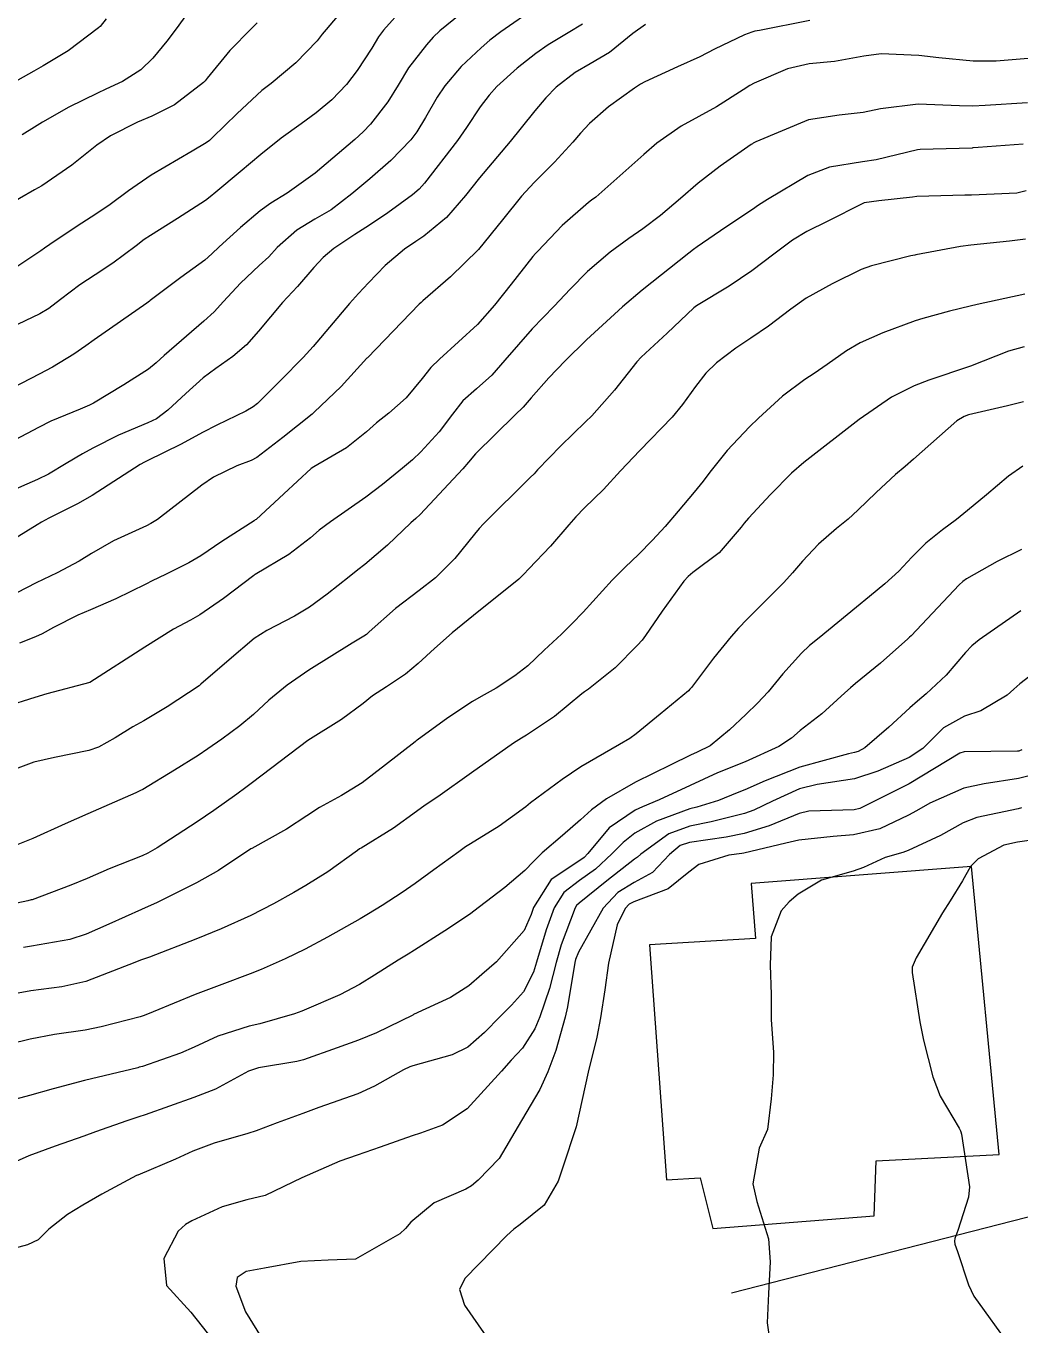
# Model space of a CAD drawing. Header units: metres. Extents: x 318500 to 325275, y 7408834 to 7428799.
# Drawn here: x 323773.09 to 323809.44, y 7420905.21 to 7420952.71 of the extents above; entities that cross this region are included whole.
import ezdxf

# ---------------------------------------------------------------- set-up
doc = ezdxf.new("R2010")
doc.units = ezdxf.units.M
doc.header["$MEASUREMENT"] = 0
for name, color, linetype in [('Curvas de Nivel 1m', 11, 'Continuous'), ('Curvas de Nivel 5m', 15, 'Continuous'), ('Edificações', 30, 'Continuous'), ('Vias Primárias', 230, 'Continuous'), ('Vias Secundárias', 230, 'Continuous')]:
    doc.layers.add(name, color=color, linetype=linetype)

msp = doc.modelspace()

# ---------------------------------------------------------------- linework, layer by layer
at = {"layer": 'Curvas de Nivel 1m', "flags": 128}
for points, elevation in [([(323785.63, 7420954.433), (323784.058, 7420952.585), (323783.917, 7420952.408), (323783.734, 7420952.169), (323782.957, 7420951.366), (323782.056, 7420950.615), (323781.856, 7420950.469), (323781.706, 7420950.351), (323780.815, 7420949.507), (323779.913, 7420948.638), (323779.792, 7420948.525), (323779.678, 7420948.44), (323779.162, 7420948.135), (323777.666, 7420947.26), (323776.833, 7420946.682), (323776.161, 7420946.184), (323775.647, 7420945.833), (323774.96, 7420945.387), (323773.955, 7420944.717), (323773.763, 7420944.584), (323773.627, 7420944.492), (323772.57, 7420943.781)], 764), ([(323779.756, 7420954.263), (323778.615, 7420952.657), (323778.239, 7420952.156), (323777.723, 7420951.532), (323777.282, 7420951.111), (323776.622, 7420950.686), (323776.004, 7420950.397), (323775.703, 7420950.262), (323774.656, 7420949.75), (323773.687, 7420949.2), (323773.396, 7420949.013), (323772.952, 7420948.731)], 766), ([(323789.753, 7420953.791), (323788.221, 7420952.533), (323787.974, 7420952.299), (323787.732, 7420952.028), (323787.08, 7420951.186), (323786.696, 7420950.55), (323786.32, 7420949.935), (323785.688, 7420949.123), (323785.411, 7420948.837), (323785.117, 7420948.568), (323783.667, 7420947.331), (323782.643, 7420946.605), (323782.038, 7420946.231), (323781.65, 7420945.951), (323780.928, 7420945.34), (323780.148, 7420944.635), (323779.885, 7420944.379), (323779.623, 7420944.155), (323778.746, 7420943.52), (323777.633, 7420942.67), (323777.6, 7420942.646), (323777.504, 7420942.576), (323775.585, 7420941.237), (323775.273, 7420941.013), (323774.835, 7420940.707), (323774.053, 7420940.235), (323773.569, 7420939.977), (323771.979, 7420939.166)], 762), ([(323786.905, 7420953.392), (323786.16, 7420952.556), (323785.982, 7420952.312), (323785.73, 7420951.898), (323785.201, 7420951.085), (323784.804, 7420950.574), (323784.267, 7420950.016), (323783.694, 7420949.533), (323783.15, 7420949.136), (323782.418, 7420948.609), (323781.674, 7420948.019), (323780.917, 7420947.378), (323780.034, 7420946.636), (323779.828, 7420946.467), (323779.655, 7420946.336), (323778.625, 7420945.675), (323777.636, 7420945.055), (323777.406, 7420944.901), (323777.114, 7420944.678), (323776.266, 7420944.044), (323775.614, 7420943.618), (323775.061, 7420943.253), (323774.345, 7420942.713), (323773.928, 7420942.386), (323773.595, 7420942.182), (323772.522, 7420941.669)], 763), ([(323791.749, 7420953.396), (323790.456, 7420952.499), (323790.052, 7420952.189), (323789.731, 7420951.92), (323789.006, 7420951.235), (323788.409, 7420950.53), (323788.125, 7420950.112), (323787.692, 7420949.362), (323787.38, 7420948.847), (323787.154, 7420948.545), (323786.426, 7420947.799), (323785.666, 7420947.125), (323785.002, 7420946.57), (323784.242, 7420945.99), (323783.646, 7420945.644), (323782.993, 7420945.246), (323782.273, 7420944.61), (323781.964, 7420944.276), (323781.62, 7420943.954), (323780.926, 7420943.311), (323780.309, 7420942.633), (323779.971, 7420942.261), (323779.593, 7420941.917), (323778.14, 7420940.662), (323777.852, 7420940.39), (323777.572, 7420940.16), (323776.66, 7420939.587), (323775.553, 7420938.924), (323775.408, 7420938.845), (323775.071, 7420938.705), (323773.991, 7420938.268), (323773.54, 7420938.033), (323772.688, 7420937.578)], 761), ([(323801.746, 7420952.913), (323799.912, 7420952.548), (323799.741, 7420952.518), (323799.632, 7420952.49), (323799.357, 7420952.384), (323798.265, 7420951.862), (323797.728, 7420951.589), (323796.917, 7420951.218), (323795.714, 7420950.666), (323795.561, 7420950.584), (323795.334, 7420950.436), (323794.388, 7420949.762), (323793.69, 7420949.146), (323793.36, 7420948.788), (323793.086, 7420948.466), (323792.415, 7420947.73), (323791.665, 7420946.988), (323791.209, 7420946.487), (323790.514, 7420945.63), (323789.63, 7420944.535), (323788.605, 7420943.535), (323787.602, 7420942.668), (323787.535, 7420942.607), (323787.468, 7420942.541), (323785.58, 7420940.584), (323785.556, 7420940.56), (323784.612, 7420939.526), (323783.631, 7420938.589), (323783.586, 7420938.553), (323783.549, 7420938.523), (323782.48, 7420937.662), (323781.525, 7420936.93), (323781.322, 7420936.823), (323780.802, 7420936.627), (323779.939, 7420936.213), (323779.513, 7420935.918), (323777.895, 7420934.664), (323777.651, 7420934.514), (323777.497, 7420934.44), (323776.291, 7420933.885), (323775.481, 7420933.421), (323775.036, 7420933.145), (323774.224, 7420932.712), (323773.714, 7420932.47), (323773.464, 7420932.346), (323772.394, 7420931.798)], 758), ([(323776.023, 7420952.976), (323775.797, 7420952.699), (323775.769, 7420952.67), (323775.739, 7420952.646), (323774.628, 7420951.809), (323773.718, 7420951.258), (323773.373, 7420951.067), (323772.792, 7420950.734)], 767), ([(323795.743, 7420952.769), (323795.275, 7420952.437), (323794.43, 7420951.749), (323793.723, 7420951.326), (323793.173, 7420951.01), (323792.48, 7420950.472), (323792.097, 7420950.083), (323791.697, 7420949.612), (323791.192, 7420948.983), (323790.791, 7420948.493), (323789.667, 7420947.163), (323789.163, 7420946.517), (323788.467, 7420945.709), (323787.637, 7420945.026), (323787.345, 7420944.832), (323786.932, 7420944.547), (323786.226, 7420943.949), (323785.611, 7420943.316), (323785.245, 7420942.925), (323784.917, 7420942.57), (323783.584, 7420940.996), (323783.223, 7420940.595), (323782.408, 7420939.767), (323781.554, 7420938.911), (323781.393, 7420938.781), (323781.131, 7420938.624), (323780.063, 7420938.114), (323779.538, 7420937.848), (323778.764, 7420937.419), (323777.522, 7420936.811), (323777.426, 7420936.767), (323777.266, 7420936.674), (323775.508, 7420935.543), (323774.972, 7420935.239), (323773.919, 7420934.716), (323773.649, 7420934.568), (323773.496, 7420934.474), (323772.417, 7420933.805)], 759), ([(323809.729, 7420951.527), (323808.568, 7420951.421), (323807.727, 7420951.421), (323806.472, 7420951.546), (323805.73, 7420951.63), (323804.36, 7420951.691), (323803.729, 7420951.615), (323802.649, 7420951.414), (323801.725, 7420951.331), (323800.933, 7420951.151), (323799.714, 7420950.617), (323799.56, 7420950.534), (323799.316, 7420950.384), (323798.339, 7420949.755), (323797.695, 7420949.399), (323797.047, 7420949.052), (323796.154, 7420948.423), (323795.676, 7420948.011), (323793.919, 7420946.456), (323793.77, 7420946.346), (323793.657, 7420946.263), (323792.699, 7420945.414), (323791.8, 7420944.478), (323791.72, 7420944.388), (323791.627, 7420944.278), (323790.832, 7420943.271), (323790.223, 7420942.501), (323789.593, 7420941.797), (323788.204, 7420940.531), (323787.889, 7420940.221), (323787.569, 7420939.822), (323786.987, 7420939.117), (323786.35, 7420938.552), (323785.905, 7420938.196), (323785.54, 7420937.871), (323784.813, 7420937.289), (323783.607, 7420936.589), (323783.519, 7420936.529), (323782.51, 7420935.605), (323781.501, 7420934.672), (323781.471, 7420934.65), (323781.429, 7420934.621), (323780.253, 7420933.867), (323779.48, 7420933.338), (323779.044, 7420933.079), (323778.192, 7420932.659), (323777.706, 7420932.426), (323777.464, 7420932.303), (323776.378, 7420931.764), (323775.45, 7420931.367), (323774.986, 7420931.166), (323774.092, 7420930.713), (323773.673, 7420930.483), (323773.437, 7420930.381), (323772.851, 7420930.145)], 757), ([(323809.707, 7420949.908), (323808.163, 7420949.808), (323807.705, 7420949.786), (323807.223, 7420949.796), (323805.706, 7420949.851), (323804.333, 7420949.685), (323803.702, 7420949.55), (323802.818, 7420949.45), (323801.699, 7420949.277), (323799.78, 7420948.477), (323799.681, 7420948.426), (323799.654, 7420948.406), (323799.608, 7420948.381), (323798.472, 7420947.592), (323797.666, 7420946.963), (323797.025, 7420946.41), (323796.285, 7420945.786), (323795.643, 7420945.301), (323795.129, 7420944.946), (323794.446, 7420944.448), (323793.619, 7420943.739), (323792.988, 7420943.087), (323792.405, 7420942.472), (323791.592, 7420941.638), (323790.596, 7420940.495), (323790.126, 7420939.947), (323789.564, 7420939.45), (323789.064, 7420939.01), (323788.683, 7420938.523), (323788.202, 7420937.869), (323787.529, 7420937.136), (323787.215, 7420936.852), (323786.854, 7420936.547), (323786.123, 7420935.944), (323785.509, 7420935.482), (323784.225, 7420934.579), (323783.809, 7420934.271), (323783.491, 7420934), (323782.7, 7420933.383), (323781.471, 7420932.655), (323781.446, 7420932.645), (323781.42, 7420932.621), (323780.314, 7420931.775), (323779.448, 7420931.179), (323779.105, 7420930.986), (323778.484, 7420930.654), (323777.433, 7420929.994), (323775.42, 7420928.7), (323773.844, 7420928.285), (323773.412, 7420928.155), (323772.322, 7420927.821)], 756), ([(323809.666, 7420946.682), (323809.314, 7420946.605), (323807.664, 7420946.529), (323807.414, 7420946.523), (323805.663, 7420946.472), (323805.505, 7420946.459), (323804.273, 7420946.314), (323803.735, 7420946.243), (323803.658, 7420946.214), (323802.413, 7420945.574), (323801.643, 7420945.194), (323801.119, 7420944.876), (323800.432, 7420944.368), (323799.624, 7420943.758), (323798.803, 7420943.203), (323797.611, 7420942.476), (323797.51, 7420942.402), (323796.53, 7420941.482), (323795.583, 7420940.604), (323795.42, 7420940.432), (323794.608, 7420939.401), (323793.775, 7420938.457), (323793.548, 7420938.232), (323792.649, 7420937.359), (323791.79, 7420936.477), (323791.666, 7420936.341), (323791.526, 7420936.196), (323789.82, 7420934.505), (323789.662, 7420934.343), (323789.494, 7420934.133), (323788.768, 7420933.234), (323788.063, 7420932.531), (323787.465, 7420932.065), (323786.599, 7420931.408), (323785.638, 7420930.558), (323785.534, 7420930.464), (323785.438, 7420930.399), (323785.012, 7420930.142), (323783.426, 7420929.152), (323782.633, 7420928.602), (323781.969, 7420928.054), (323781.404, 7420927.54), (323780.907, 7420927.115), (323780.252, 7420926.631), (323779.743, 7420926.28), (323779.381, 7420926.038), (323778.522, 7420925.504), (323777.362, 7420924.798), (323777.279, 7420924.754), (323777.1, 7420924.674), (323775.352, 7420923.902), (323774.519, 7420923.537), (323773.343, 7420922.997), (323772.665, 7420922.73)], 754), ([(323809.64, 7420944.918), (323809.049, 7420944.839), (323807.636, 7420944.697), (323807.265, 7420944.647), (323805.631, 7420944.346), (323805.595, 7420944.336), (323805.437, 7420944.302), (323804.002, 7420943.94), (323803.625, 7420943.803), (323802.57, 7420943.287), (323801.614, 7420942.759), (323801.052, 7420942.358), (323800.241, 7420941.73), (323799.594, 7420941.292), (323799.043, 7420940.93), (323798.338, 7420940.392), (323797.95, 7420940.02), (323797.567, 7420939.526), (323797.095, 7420938.869), (323796.721, 7420938.412), (323795.538, 7420937.187), (323794.829, 7420936.441), (323794.205, 7420935.765), (323793.509, 7420935.087), (323793.199, 7420934.769), (323792.939, 7420934.466), (323792.269, 7420933.691), (323791.476, 7420932.856), (323791.292, 7420932.663), (323791.108, 7420932.485), (323789.456, 7420931.16), (323788.668, 7420930.522), (323788.021, 7420929.952), (323787.433, 7420929.4), (323786.963, 7420929.006), (323786.276, 7420928.551), (323785.758, 7420928.213), (323785.411, 7420927.937), (323784.624, 7420927.349), (323783.39, 7420926.59), (323781.374, 7420925.051), (323781.125, 7420924.87), (323780.793, 7420924.626), (323779.962, 7420924.026), (323779.35, 7420923.61), (323777.879, 7420922.662), (323777.544, 7420922.46), (323777.335, 7420922.366), (323776.127, 7420921.889), (323775.323, 7420921.544), (323774.727, 7420921.298), (323773.311, 7420920.762), (323773.278, 7420920.753), (323773.152, 7420920.722), (323771.642, 7420920.408)], 753), ([(323809.617, 7420942.901), (323807.874, 7420942.528), (323807.612, 7420942.469), (323806.851, 7420942.281), (323805.883, 7420942.019), (323805.604, 7420941.926), (323804.419, 7420941.491), (323803.592, 7420941.123), (323803.086, 7420940.829), (323802.38, 7420940.338), (323801.911, 7420940.009), (323801.571, 7420939.781), (323800.746, 7420939.178), (323799.874, 7420938.375), (323799.547, 7420938.052), (323798.732, 7420937.194), (323798.09, 7420936.394), (323797.851, 7420936.071), (323797.519, 7420935.663), (323796.941, 7420934.976), (323796.466, 7420934.416), (323796.002, 7420933.913), (323795.484, 7420933.385), (323794.994, 7420932.92), (323794.523, 7420932.444), (323793.458, 7420931.28), (323793.061, 7420930.857), (323792.666, 7420930.468), (323792.033, 7420929.882), (323791.433, 7420929.318), (323790.968, 7420928.946), (323790.278, 7420928.497), (323789.728, 7420928.193), (323789.412, 7420928.009), (323788.514, 7420927.413), (323787.391, 7420926.594), (323787.359, 7420926.571), (323787.322, 7420926.541), (323786.235, 7420925.698), (323785.375, 7420925.033), (323784.628, 7420924.571), (323783.817, 7420924.129), (323783.359, 7420923.832), (323782.614, 7420923.338), (323781.34, 7420922.64), (323781.311, 7420922.62), (323780.13, 7420921.83), (323779.321, 7420921.382), (323778.831, 7420921.133), (323777.889, 7420920.661), (323777.306, 7420920.401), (323776.112, 7420919.873), (323775.292, 7420919.504), (323774.686, 7420919.309), (323773.285, 7420919.064), (323773, 7420919.009)], 752), ([(323809.591, 7420940.979), (323809.015, 7420940.822), (323807.62, 7420940.269), (323807.594, 7420940.255), (323806.102, 7420939.763), (323805.569, 7420939.556), (323804.734, 7420939.137), (323803.55, 7420938.32), (323801.534, 7420936.754), (323801.083, 7420936.357), (323800.308, 7420935.578), (323799.505, 7420934.716), (323799.352, 7420934.532), (323799.243, 7420934.383), (323798.43, 7420933.447), (323797.475, 7420932.725), (323797.296, 7420932.58), (323797.148, 7420932.405), (323796.352, 7420931.309), (323795.743, 7420930.426), (323795.616, 7420930.259), (323795.445, 7420930.066), (323794.628, 7420929.246), (323793.651, 7420928.457), (323793.516, 7420928.361), (323793.417, 7420928.286), (323792.41, 7420927.465), (323791.395, 7420926.782), (323791.203, 7420926.672), (323790.912, 7420926.487), (323789.379, 7420925.4), (323788.144, 7420924.528), (323787.685, 7420924.216), (323787.362, 7420923.982), (323786.523, 7420923.377), (323785.341, 7420922.652), (323785.283, 7420922.618), (323785.204, 7420922.562), (323784.126, 7420921.78), (323783.32, 7420921.277), (323782.885, 7420921.028), (323782.134, 7420920.608), (323781.306, 7420920.189), (323780.23, 7420919.701), (323779.297, 7420919.321), (323777.603, 7420918.665), (323777.279, 7420918.55), (323777.068, 7420918.463), (323775.271, 7420917.771), (323774.402, 7420917.576), (323773.267, 7420917.424), (323771.652, 7420917.132)], 751), ([(323809.534, 7420936.611), (323809.009, 7420936.248), (323808.208, 7420935.571), (323807.511, 7420934.997), (323807.112, 7420934.669), (323806.6, 7420934.283), (323805.987, 7420933.798), (323805.485, 7420933.294), (323805.003, 7420932.779), (323804.487, 7420932.31), (323803.933, 7420931.847), (323803.461, 7420931.458), (323802.087, 7420930.34), (323801.736, 7420930.055), (323801.441, 7420929.775), (323800.767, 7420929.023), (323800.224, 7420928.368), (323799.839, 7420927.949), (323799.407, 7420927.533), (323798.815, 7420926.97), (323798.103, 7420926.393), (323797.631, 7420926.155), (323797.386, 7420926.044), (323796.667, 7420925.695), (323795.376, 7420925.062), (323794.31, 7420924.446), (323793.77, 7420924.048), (323793.358, 7420923.686), (323792.706, 7420923.11), (323791.968, 7420922.474), (323791.65, 7420922.163), (323791.33, 7420921.833), (323790.597, 7420921.214), (323789.675, 7420920.505), (323789.307, 7420920.216), (323788.401, 7420919.624), (323787.294, 7420918.921), (323787.061, 7420918.774), (323786.692, 7420918.546), (323785.833, 7420918.003), (323785.277, 7420917.661), (323784.559, 7420917.283), (323783.262, 7420916.72), (323783.169, 7420916.684), (323782.912, 7420916.595), (323781.641, 7420916.227), (323781.253, 7420916.132), (323780.102, 7420915.777), (323779.241, 7420915.372), (323778.739, 7420915.145), (323777.343, 7420914.668), (323777.23, 7420914.635), (323777.176, 7420914.617), (323775.224, 7420914.145), (323774.085, 7420913.848), (323773.219, 7420913.603), (323771.652, 7420913.189)], 749), ([(323809.49, 7420933.573), (323808.602, 7420933.134), (323807.473, 7420932.5), (323807.343, 7420932.401), (323807.213, 7420932.274), (323805.451, 7420930.413), (323805.393, 7420930.358), (323805.328, 7420930.301), (323804.335, 7420929.413), (323803.425, 7420928.671), (323803.234, 7420928.512), (323803.034, 7420928.326), (323802.185, 7420927.562), (323801.399, 7420926.954), (323801.075, 7420926.675), (323800.62, 7420926.362), (323799.384, 7420925.806), (323798.372, 7420925.398), (323797.375, 7420924.944), (323796.244, 7420924.417), (323795.631, 7420924.161), (323795.364, 7420924.035), (323794.411, 7420923.388), (323793.635, 7420922.456), (323793.495, 7420922.301), (323793.336, 7420922.202), (323792.294, 7420921.501), (323791.648, 7420920.477), (323791.56, 7420920.225), (323791.302, 7420919.631), (323790.289, 7420918.495), (323789.76, 7420918.026), (323789.277, 7420917.614), (323788.605, 7420917.185), (323787.26, 7420916.559), (323787.228, 7420916.54), (323785.906, 7420915.898), (323785.246, 7420915.627), (323784.465, 7420915.348), (323783.235, 7420914.902), (323782.986, 7420914.841), (323781.589, 7420914.615), (323781.229, 7420914.492), (323780.017, 7420913.837), (323779.219, 7420913.528), (323777.447, 7420912.901), (323777.211, 7420912.819), (323776.775, 7420912.677), (323775.625, 7420912.273), (323775.201, 7420912.117), (323774.154, 7420911.752), (323773.19, 7420911.4), (323771.704, 7420910.742)], 748), ([(323809.461, 7420931.321), (323807.941, 7420930.263), (323807.67, 7420930.044), (323807.443, 7420929.803), (323806.735, 7420928.976), (323806.007, 7420928.291), (323805.689, 7420928.023), (323805.412, 7420927.779), (323804.635, 7420927.074), (323803.762, 7420926.316), (323803.519, 7420926.188), (323803.388, 7420926.146), (323803.166, 7420926.101), (323801.383, 7420925.614), (323800.113, 7420925.104), (323799.374, 7420924.779), (323799.09, 7420924.665), (323798.411, 7420924.39), (323797.62, 7420924.144), (323797.365, 7420924.081), (323796.14, 7420923.637), (323795.351, 7420923.19), (323794.925, 7420922.858), (323794.511, 7420922.442), (323793.908, 7420921.875), (323793.325, 7420921.46), (323792.758, 7420921.026), (323792.404, 7420920.469), (323792.111, 7420919.663), (323791.757, 7420918.475), (323791.645, 7420918.116), (323791.274, 7420917.398), (323790.845, 7420916.907), (323790.426, 7420916.493), (323789.849, 7420915.904), (323789.243, 7420915.375), (323788.67, 7420915.087), (323787.232, 7420914.693), (323787.119, 7420914.654), (323786.896, 7420914.543), (323785.836, 7420913.942), (323785.221, 7420913.669), (323783.792, 7420913.158), (323783.214, 7420912.947), (323782.277, 7420912.604), (323781.507, 7420912.314), (323781.204, 7420912.214), (323779.966, 7420911.864), (323779.194, 7420911.569), (323778.56, 7420911.279), (323777.18, 7420910.695), (323777.165, 7420910.685), (323777.123, 7420910.671), (323775.863, 7420909.996), (323775.163, 7420909.593), (323774.61, 7420909.254), (323773.927, 7420908.712), (323773.535, 7420908.327), (323773.144, 7420908.14), (323772.332, 7420907.922)], 747), ([(323810.324, 7420929.344), (323809.426, 7420928.656), (323809.209, 7420928.458), (323808.963, 7420928.247), (323808, 7420927.672), (323807.408, 7420927.477), (323806.634, 7420927.049), (323805.878, 7420926.293), (323805.387, 7420925.958), (323804.235, 7420925.458), (323803.379, 7420925.188), (323802.017, 7420924.981), (323801.375, 7420924.818), (323800.382, 7420924.365), (323799.702, 7420924.037), (323799.363, 7420923.92), (323798.137, 7420923.613), (323797.356, 7420923.454), (323796.589, 7420923.173), (323795.569, 7420922.427), (323795.444, 7420922.322), (323795.337, 7420922.242), (323794.322, 7420921.448), (323793.313, 7420920.63), (323793.222, 7420920.55), (323793.167, 7420920.461), (323792.652, 7420919.111), (323792.474, 7420918.468), (323792.236, 7420917.51), (323791.881, 7420916.474), (323791.691, 7420916.038), (323791.243, 7420915.339), (323790.831, 7420914.891), (323790.473, 7420914.491), (323789.216, 7420913.117), (323788.317, 7420912.523), (323787.513, 7420912.228), (323787.204, 7420912.126), (323786.039, 7420911.71), (323785.193, 7420911.424), (323784.563, 7420911.196), (323783.18, 7420910.59), (323781.835, 7420909.945), (323781.168, 7420909.791), (323780.258, 7420909.534), (323779.156, 7420909.015), (323778.916, 7420908.882), (323778.654, 7420908.647), (323778.13, 7420907.645), (323778.222, 7420906.654), (323779.116, 7420905.677), (323779.947, 7420904.632)], 746), ([(323810.208, 7420925.405), (323809.38, 7420925.199), (323808.121, 7420925.002), (323807.376, 7420924.843), (323806.134, 7420924.289), (323805.645, 7420924.016), (323805.363, 7420923.855), (323804.309, 7420923.357), (323803.352, 7420923.13), (323802.604, 7420923.078), (323801.349, 7420922.943), (323800.871, 7420922.834), (323799.341, 7420922.47), (323799.265, 7420922.457), (323798.787, 7420922.386), (323797.686, 7420922.045), (323797.33, 7420921.764), (323796.574, 7420921.158), (323795.314, 7420920.687), (323795.144, 7420920.601), (323794.993, 7420920.435), (323794.708, 7420919.843), (323794.39, 7420918.444), (323794.258, 7420917.462), (323794.099, 7420916.447), (323793.958, 7420915.741), (323793.65, 7420914.454), (323793.21, 7420912.46), (323792.711, 7420910.941), (323792.544, 7420910.466), (323792.041, 7420909.597), (323791.156, 7420908.884), (323790.922, 7420908.715), (323790.674, 7420908.487), (323789.134, 7420906.906), (323788.938, 7420906.513), (323789.121, 7420905.934), (323790.124, 7420904.495)], 744), ([(323809.489, 7420924.118), (323809.368, 7420924.086), (323807.853, 7420923.773), (323807.36, 7420923.571), (323806.525, 7420923.11), (323805.344, 7420922.558), (323805.15, 7420922.494), (323804.501, 7420922.308), (323803.708, 7420921.943), (323803.332, 7420921.804), (323802.182, 7420921.483), (323801.319, 7420920.971), (323800.99, 7420920.68), (323800.705, 7420920.359), (323800.336, 7420919.4), (323800.298, 7420918.365), (323800.339, 7420917.299), (323800.334, 7420916.364), (323800.419, 7420915.186), (323800.414, 7420914.362), (323800.338, 7420913.48), (323800.199, 7420912.365), (323799.898, 7420911.671), (323799.67, 7420910.373), (323799.813, 7420909.728), (323800.236, 7420908.364), (323800.3, 7420907.521), (323800.242, 7420906.363), (323800.188, 7420905.29), (323800.326, 7420904.362)], 743), ([(323810.548, 7420923.032), (323809.349, 7420922.861), (323808.845, 7420922.751), (323807.905, 7420922.262), (323807.626, 7420921.976), (323807.328, 7420921.449), (323806.876, 7420920.717), (323806.6, 7420920.281), (323805.637, 7420918.639), (323805.496, 7420918.297), (323805.489, 7420918.095), (323805.776, 7420916.292), (323805.912, 7420915.628), (323806.25, 7420914.285), (323806.517, 7420913.575), (323807.211, 7420912.405), (323807.257, 7420912.316), (323807.271, 7420912.269), (323807.29, 7420912.188), (323807.584, 7420910.264), (323807.557, 7420909.881), (323807.156, 7420908.661), (323807.054, 7420908.369), (323807.036, 7420908.272), (323807.047, 7420908.17), (323807.146, 7420907.899), (323807.548, 7420906.678), (323807.752, 7420906.261), (323809.102, 7420904.387)], 742)]:
    msp.add_lwpolyline(points, dxfattribs=dict(at, elevation=elevation))
at = {"layer": 'Curvas de Nivel 5m', "flags": 128}
for points, elevation in [([(323781.539, 7420952.825), (323781.332, 7420952.624), (323780.54, 7420951.82), (323779.713, 7420950.808), (323779.639, 7420950.713), (323779.575, 7420950.642), (323778.522, 7420949.834), (323777.691, 7420949.418), (323777.167, 7420949.199), (323776.174, 7420948.693), (323775.676, 7420948.349), (323774.758, 7420947.62), (323773.662, 7420946.873), (323773.4, 7420946.724), (323772.301, 7420946.09)], 765), ([(323793.432, 7420952.774), (323792.914, 7420952.468), (323792.182, 7420952.026), (323791.728, 7420951.71), (323791.044, 7420951.166), (323790.305, 7420950.501), (323790.025, 7420950.186), (323789.699, 7420949.753), (323789.199, 7420949.006), (323788.865, 7420948.522), (323787.664, 7420946.967), (323787.459, 7420946.745), (323787.222, 7420946.544), (323786.321, 7420945.882), (323785.643, 7420945.431), (323785.117, 7420945.089), (323784.348, 7420944.579), (323783.959, 7420944.251), (323783.619, 7420943.876), (323783.016, 7420943.192), (323782.463, 7420942.607), (323781.589, 7420941.553), (323781.156, 7420941.052), (323780.657, 7420940.629), (323780.027, 7420940.182), (323779.568, 7420939.842), (323778.935, 7420939.274), (323778.278, 7420938.659), (323777.858, 7420938.353), (323777.543, 7420938.195), (323776.476, 7420937.746), (323775.529, 7420937.273), (323775.157, 7420937.072), (323774.561, 7420936.71), (323773.912, 7420936.32), (323773.514, 7420936.124), (323772.428, 7420935.655)], 760), ([(323809.552, 7420948.391), (323807.906, 7420948.268), (323807.707, 7420948.253), (323807.69, 7420948.251), (323805.786, 7420948.201), (323805.688, 7420948.186), (323804.176, 7420947.821), (323803.681, 7420947.742), (323802.468, 7420947.549), (323801.673, 7420947.245), (323800.201, 7420946.372), (323799.874, 7420946.159), (323799.654, 7420946.007), (323798.68, 7420945.354), (323797.634, 7420944.641), (323797.496, 7420944.538), (323797.328, 7420944.405), (323795.616, 7420943.048), (323794.905, 7420942.441), (323793.588, 7420941.231), (323792.801, 7420940.468), (323792.203, 7420939.841), (323791.56, 7420939.114), (323791.263, 7420938.776), (323790.981, 7420938.489), (323789.528, 7420937.062), (323789.27, 7420936.768), (323789.056, 7420936.517), (323787.503, 7420934.852), (323787.342, 7420934.702), (323787.161, 7420934.543), (323786.312, 7420933.728), (323785.477, 7420933.025), (323785.217, 7420932.821), (323784.902, 7420932.569), (323784.103, 7420931.938), (323783.453, 7420931.462), (323782.912, 7420931.134), (323781.894, 7420930.613), (323781.437, 7420930.316), (323780.52, 7420929.538), (323779.483, 7420928.639), (323779.448, 7420928.611), (323779.419, 7420928.588), (323778.252, 7420927.813), (323777.4, 7420927.307), (323776.993, 7420927.079), (323776.345, 7420926.686), (323775.739, 7420926.341), (323775.383, 7420926.214), (323774.132, 7420925.959), (323773.376, 7420925.791), (323772.6, 7420925.503)], 755), ([(323809.561, 7420938.963), (323808.979, 7420938.828), (323807.553, 7420938.492), (323807.388, 7420938.437), (323807.126, 7420938.276), (323805.536, 7420936.869), (323805.232, 7420936.604), (323804.888, 7420936.306), (323804.177, 7420935.657), (323803.51, 7420935.013), (323803.147, 7420934.683), (323802.719, 7420934.332), (323802.066, 7420933.767), (323801.482, 7420933.144), (323801.115, 7420932.715), (323800.8, 7420932.36), (323799.456, 7420931.019), (323799.14, 7420930.697), (323798.869, 7420930.386), (323798.233, 7420929.597), (323797.422, 7420928.526), (323797.364, 7420928.457), (323797.312, 7420928.402), (323796.28, 7420927.543), (323795.396, 7420926.828), (323795.166, 7420926.66), (323794.785, 7420926.439), (323793.382, 7420925.626), (323792.689, 7420925.154), (323791.769, 7420924.476), (323791.539, 7420924.307), (323791.365, 7420924.164), (323790.394, 7420923.455), (323789.344, 7420922.804), (323789.163, 7420922.692), (323788.914, 7420922.516), (323788.001, 7420921.859), (323787.322, 7420921.36), (323786.839, 7420921.023), (323786.113, 7420920.552), (323785.617, 7420920.247), (323785.305, 7420920.065), (323784.117, 7420919.397), (323783.294, 7420918.954), (323782.567, 7420918.601), (323781.682, 7420918.216), (323781.282, 7420918.055), (323780.244, 7420917.661), (323779.27, 7420917.294), (323777.733, 7420916.663), (323777.404, 7420916.522), (323777.257, 7420916.474), (323775.835, 7420916.108), (323775.249, 7420915.993), (323774.127, 7420915.831), (323773.244, 7420915.664), (323772.491, 7420915.482)], 750), ([(323809.503, 7420926.239), (323809.421, 7420926.208), (323809.39, 7420926.2), (323809.344, 7420926.195), (323807.389, 7420926.176), (323807.235, 7420926.119), (323805.377, 7420925.002), (323804.916, 7420924.763), (323804.011, 7420924.314), (323803.583, 7420924.101), (323803.366, 7420924.054), (323801.71, 7420924), (323801.364, 7420923.918), (323800.259, 7420923.464), (323799.352, 7420923.183), (323798.686, 7420923.051), (323797.347, 7420922.86), (323797.005, 7420922.745), (323796.617, 7420922.411), (323795.992, 7420921.758), (323795.324, 7420921.393), (323794.734, 7420921.024), (323794.191, 7420920.447), (323793.294, 7420918.849), (323793.179, 7420918.574), (323793.153, 7420918.461), (323792.886, 7420916.844), (323792.809, 7420916.465), (323792.462, 7420915.247), (323792.167, 7420914.471), (323791.878, 7420913.819), (323791.212, 7420912.692), (323791.085, 7420912.482), (323790.387, 7420911.297), (323789.627, 7420910.503), (323789.382, 7420910.302), (323789.175, 7420910.179), (323788.017, 7420909.678), (323787.156, 7420908.965), (323786.961, 7420908.733), (323786.763, 7420908.544), (323785.141, 7420907.617), (323784.143, 7420907.578), (323783.139, 7420907.531), (323781.812, 7420907.285), (323781.135, 7420907.168), (323780.805, 7420906.951), (323780.765, 7420906.624), (323781.116, 7420905.697), (323781.781, 7420904.61)], 745)]:
    msp.add_lwpolyline(points, dxfattribs=dict(at, elevation=elevation))
at = {"layer": 'Edificações'}
msp.add_lwpolyline([(323808.669, 7420911.444), (323807.662, 7420921.972), (323799.603, 7420921.353), (323799.758, 7420919.34), (323795.883, 7420919.108), (323796.503, 7420910.515), (323797.743, 7420910.593), (323798.208, 7420908.735), (323804.097, 7420909.199), (323804.175, 7420911.212), (323808.669, 7420911.444)], close=True, dxfattribs=at)
at = {"layer": 'Vias Primárias'}
for points in [[(323715.644, 7420145.548, 0), (323709.04, 7420132.939)], [(323831.088, 7420001.787, 0), (323833.844, 7420008.443, 0.220888)]]:
    msp.add_lwpolyline(points, format="xyb", dxfattribs=at)
at = {"layer": 'Vias Secundárias'}
msp.add_lwpolyline([(323834.816, 7420911.124), (323827.742, 7420913.823), (323814.539, 7420910.385), (323798.882, 7420906.376)], dxfattribs=at)

doc.saveas('drawing.dxf')
